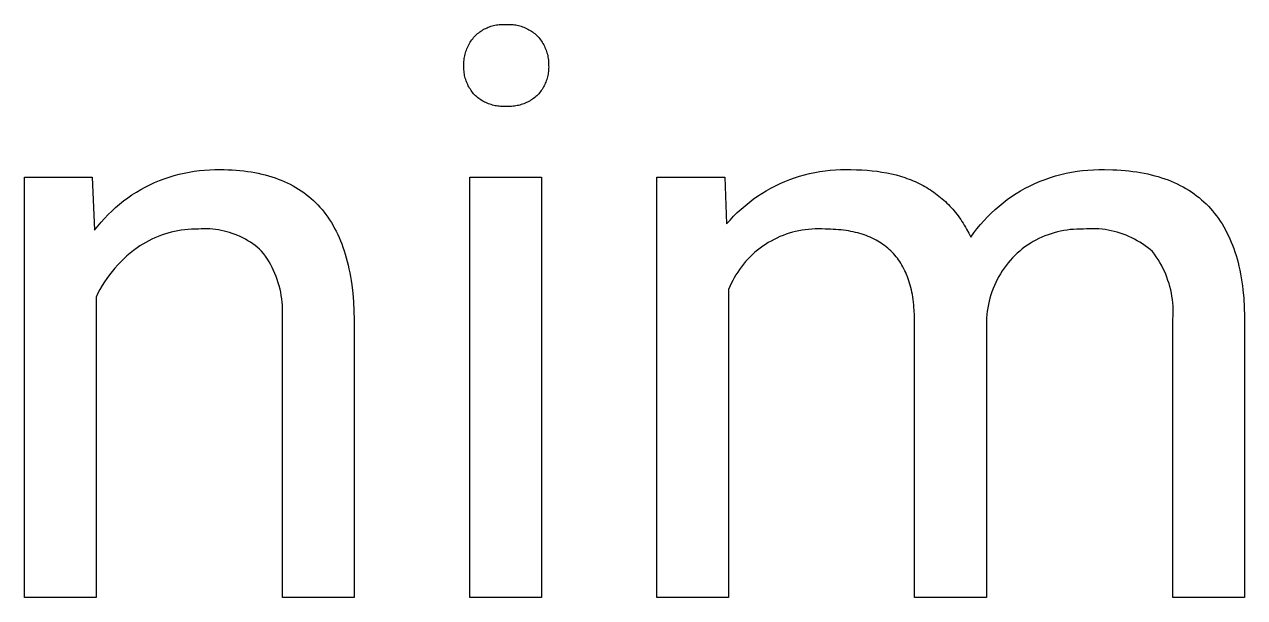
# Model space of a CAD drawing. Header units: millimetres. Extents: x 373 to 3451, y -552 to 1598.
# Drawn here: x 3266.38 to 3313.92, y -279.45 to -257.09 of the extents above; entities that cross this region are included whole.
import ezdxf

# ---------------------------------------------------------------- set-up
doc = ezdxf.new("R2010")
doc.units = ezdxf.units.MM
doc.header["$MEASUREMENT"] = 0
doc.layers.add('Domyślny', color=7, linetype='Continuous', true_color=0x000000)

msp = doc.modelspace()

# ---------------------------------------------------------------- linework, layer by layer
at = {"layer": 'Domyślny'}
for p, q in [((3284.353, -257.248), (3284.403, -257.225)), ((3284.403, -257.225), (3284.453, -257.204)), ((3284.453, -257.204), (3284.504, -257.184)), ((3284.504, -257.184), (3284.555, -257.167)), ((3284.555, -257.167), (3284.607, -257.151)), ((3284.607, -257.151), (3284.66, -257.137)), ((3284.66, -257.137), (3284.713, -257.125)), ((3284.713, -257.125), (3284.766, -257.115)), ((3284.766, -257.115), (3284.82, -257.107)), ((3284.82, -257.107), (3284.874, -257.1)), ((3284.874, -257.1), (3284.928, -257.096)), ((3284.928, -257.096), (3284.982, -257.093)), ((3284.982, -257.093), (3285.036, -257.092)), ((3285.036, -257.092), (3285.091, -257.093)), ((3285.091, -257.093), (3285.145, -257.096)), ((3285.145, -257.096), (3285.2, -257.094)), ((3285.2, -257.094), (3285.254, -257.093)), ((3285.254, -257.093), (3285.309, -257.093)), ((3285.309, -257.093), (3285.363, -257.096)), ((3285.363, -257.096), (3285.418, -257.101)), ((3285.418, -257.101), (3285.472, -257.107)), ((3285.472, -257.107), (3285.526, -257.116)), ((3285.526, -257.116), (3285.579, -257.126)), ((3285.579, -257.126), (3285.632, -257.138)), ((3285.632, -257.138), (3285.685, -257.152)), ((3285.685, -257.152), (3285.737, -257.168)), ((3285.737, -257.168), (3285.789, -257.185)), ((3285.789, -257.185), (3285.84, -257.204)), ((3285.84, -257.204), (3285.891, -257.225)), ((3285.891, -257.225), (3285.94, -257.248)), ((3283.777, -257.743), (3283.809, -257.697)), ((3283.809, -257.697), (3283.843, -257.651)), ((3283.843, -257.651), (3283.878, -257.607)), ((3283.878, -257.607), (3283.915, -257.564)), ((3283.915, -257.564), (3283.953, -257.525)), ((3283.953, -257.525), (3283.993, -257.488)), ((3283.993, -257.488), (3284.034, -257.453)), ((3284.034, -257.453), (3284.077, -257.419)), ((3284.077, -257.419), (3284.12, -257.386)), ((3284.12, -257.386), (3284.165, -257.355)), ((3284.165, -257.355), (3284.211, -257.326)), ((3284.211, -257.326), (3284.257, -257.298)), ((3284.257, -257.298), (3284.305, -257.272)), ((3284.305, -257.272), (3284.353, -257.248)), ((3285.94, -257.248), (3285.989, -257.273)), ((3285.989, -257.273), (3286.037, -257.299)), ((3286.037, -257.299), (3286.084, -257.326)), ((3286.084, -257.326), (3286.13, -257.356)), ((3286.13, -257.356), (3286.175, -257.387)), ((3286.175, -257.387), (3286.219, -257.419)), ((3286.219, -257.419), (3286.261, -257.453)), ((3286.261, -257.453), (3286.303, -257.489)), ((3286.303, -257.489), (3286.343, -257.525)), ((3286.343, -257.525), (3286.382, -257.564)), ((3286.382, -257.564), (3286.419, -257.606)), ((3286.419, -257.606), (3286.455, -257.651)), ((3286.455, -257.651), (3286.489, -257.696)), ((3286.489, -257.696), (3286.522, -257.743)), ((3283.564, -258.205), (3283.58, -258.15)), ((3283.58, -258.15), (3283.599, -258.097)), ((3283.599, -258.097), (3283.619, -258.044)), ((3283.619, -258.044), (3283.641, -257.992)), ((3283.641, -257.992), (3283.665, -257.94)), ((3283.665, -257.94), (3283.69, -257.89)), ((3283.69, -257.89), (3283.717, -257.84)), ((3283.717, -257.84), (3283.746, -257.791)), ((3283.746, -257.791), (3283.777, -257.743)), ((3286.522, -257.743), (3286.553, -257.79)), ((3286.553, -257.79), (3286.582, -257.839)), ((3286.582, -257.839), (3286.61, -257.888)), ((3286.61, -257.888), (3286.636, -257.939)), ((3286.636, -257.939), (3286.66, -257.99)), ((3286.66, -257.99), (3286.682, -258.043)), ((3286.682, -258.043), (3286.703, -258.096)), ((3286.703, -258.096), (3286.722, -258.149)), ((3286.722, -258.149), (3286.739, -258.204)), ((3283.499, -258.652), (3283.5, -258.595)), ((3283.5, -258.709), (3283.499, -258.652)), ((3283.5, -258.595), (3283.504, -258.539)), ((3283.504, -258.539), (3283.509, -258.482)), ((3283.509, -258.482), (3283.516, -258.426)), ((3283.516, -258.426), (3283.525, -258.37)), ((3283.525, -258.37), (3283.536, -258.315)), ((3283.536, -258.315), (3283.549, -258.259)), ((3283.549, -258.259), (3283.564, -258.205)), ((3286.739, -258.204), (3286.754, -258.258)), ((3286.754, -258.258), (3286.767, -258.314)), ((3286.767, -258.314), (3286.778, -258.369)), ((3286.778, -258.369), (3286.787, -258.426)), ((3286.787, -258.426), (3286.794, -258.482)), ((3286.794, -258.482), (3286.8, -258.538)), ((3286.8, -258.538), (3286.803, -258.595)), ((3286.803, -258.595), (3286.804, -258.652)), ((3286.804, -258.652), (3286.804, -258.709)), ((3283.499, -258.762), (3283.5, -258.709)), ((3283.5, -258.816), (3283.499, -258.762)), ((3283.503, -258.87), (3283.5, -258.816)), ((3283.507, -258.923), (3283.503, -258.87)), ((3283.514, -258.976), (3283.507, -258.923)), ((3283.522, -259.029), (3283.514, -258.976)), ((3283.531, -259.082), (3283.522, -259.029)), ((3283.543, -259.134), (3283.531, -259.082)), ((3286.771, -259.083), (3286.76, -259.135)), ((3286.781, -259.03), (3286.771, -259.083)), ((3286.79, -258.977), (3286.781, -259.03)), ((3286.796, -258.924), (3286.79, -258.977)), ((3286.801, -258.87), (3286.796, -258.924)), ((3286.804, -258.816), (3286.801, -258.87)), ((3286.804, -258.709), (3286.805, -258.763)), ((3286.805, -258.763), (3286.804, -258.816)), ((3283.556, -259.186), (3283.543, -259.134)), ((3283.572, -259.238), (3283.556, -259.186)), ((3283.588, -259.289), (3283.572, -259.238)), ((3283.607, -259.339), (3283.588, -259.289)), ((3283.627, -259.389), (3283.607, -259.339)), ((3283.649, -259.438), (3283.627, -259.389)), ((3283.672, -259.486), (3283.649, -259.438)), ((3283.697, -259.533), (3283.672, -259.486)), ((3283.724, -259.58), (3283.697, -259.533)), ((3283.752, -259.625), (3283.724, -259.58)), ((3286.576, -259.581), (3286.547, -259.626)), ((3286.603, -259.534), (3286.576, -259.581)), ((3286.628, -259.487), (3286.603, -259.534)), ((3286.652, -259.439), (3286.628, -259.487)), ((3286.674, -259.39), (3286.652, -259.439)), ((3286.695, -259.34), (3286.674, -259.39)), ((3286.713, -259.29), (3286.695, -259.34)), ((3286.731, -259.239), (3286.713, -259.29)), ((3286.746, -259.187), (3286.731, -259.239)), ((3286.76, -259.135), (3286.746, -259.187)), ((3283.782, -259.67), (3283.752, -259.625)), ((3283.813, -259.714), (3283.782, -259.67)), ((3283.845, -259.756), (3283.813, -259.714)), ((3283.879, -259.798), (3283.845, -259.756)), ((3283.915, -259.838), (3283.879, -259.798)), ((3283.954, -259.875), (3283.915, -259.838)), ((3283.994, -259.911), (3283.954, -259.875)), ((3284.036, -259.946), (3283.994, -259.911)), ((3284.079, -259.979), (3284.036, -259.946)), ((3284.123, -260.01), (3284.079, -259.979)), ((3284.167, -260.04), (3284.123, -260.01)), ((3284.213, -260.069), (3284.167, -260.04)), ((3284.26, -260.096), (3284.213, -260.069)), ((3286.081, -260.068), (3286.034, -260.095)), ((3286.127, -260.04), (3286.081, -260.068)), ((3286.173, -260.01), (3286.127, -260.04)), ((3286.217, -259.978), (3286.173, -260.01)), ((3286.26, -259.946), (3286.217, -259.978)), ((3286.302, -259.911), (3286.26, -259.946)), ((3286.343, -259.875), (3286.302, -259.911)), ((3286.382, -259.838), (3286.343, -259.875)), ((3286.418, -259.798), (3286.382, -259.838)), ((3286.452, -259.757), (3286.418, -259.798)), ((3286.485, -259.714), (3286.452, -259.757)), ((3286.517, -259.671), (3286.485, -259.714)), ((3286.547, -259.626), (3286.517, -259.671)), ((3284.308, -260.121), (3284.26, -260.096)), ((3284.357, -260.145), (3284.308, -260.121)), ((3284.406, -260.167), (3284.357, -260.145)), ((3284.456, -260.187), (3284.406, -260.167)), ((3284.507, -260.206), (3284.456, -260.187)), ((3284.558, -260.223), (3284.507, -260.206)), ((3284.61, -260.238), (3284.558, -260.223)), ((3284.662, -260.251), (3284.61, -260.238)), ((3284.715, -260.263), (3284.662, -260.251)), ((3284.768, -260.272), (3284.715, -260.263)), ((3284.822, -260.28), (3284.768, -260.272)), ((3284.875, -260.286), (3284.822, -260.28)), ((3284.929, -260.291), (3284.875, -260.286)), ((3284.983, -260.293), (3284.929, -260.291)), ((3285.037, -260.294), (3284.983, -260.293)), ((3285.091, -260.293), (3285.037, -260.294)), ((3285.145, -260.29), (3285.091, -260.293)), ((3285.199, -260.292), (3285.145, -260.29)), ((3285.253, -260.294), (3285.199, -260.292)), ((3285.308, -260.293), (3285.253, -260.294)), ((3285.362, -260.29), (3285.308, -260.293)), ((3285.416, -260.286), (3285.362, -260.29)), ((3285.47, -260.28), (3285.416, -260.286)), ((3285.524, -260.272), (3285.47, -260.28)), ((3285.577, -260.262), (3285.524, -260.272)), ((3285.63, -260.25), (3285.577, -260.262)), ((3285.683, -260.237), (3285.63, -260.25)), ((3285.735, -260.222), (3285.683, -260.237)), ((3285.786, -260.205), (3285.735, -260.222)), ((3285.837, -260.186), (3285.786, -260.205)), ((3285.888, -260.166), (3285.837, -260.186)), ((3285.937, -260.144), (3285.888, -260.166)), ((3285.986, -260.121), (3285.937, -260.144)), ((3286.034, -260.095), (3285.986, -260.121)), ((3272.207, -262.988), (3272.401, -262.935)), ((3272.401, -262.935), (3272.597, -262.889)), ((3272.597, -262.889), (3272.795, -262.85)), ((3272.795, -262.85), (3272.993, -262.818)), ((3272.993, -262.818), (3273.193, -262.792)), ((3273.193, -262.792), (3273.394, -262.773)), ((3273.394, -262.773), (3273.595, -262.761)), ((3273.595, -262.761), (3273.796, -262.755)), ((3273.796, -262.755), (3273.998, -262.757)), ((3273.998, -262.757), (3274.158, -262.758)), ((3274.158, -262.758), (3274.316, -262.763)), ((3274.316, -262.763), (3274.472, -262.77)), ((3274.472, -262.77), (3274.625, -262.78)), ((3274.625, -262.78), (3274.775, -262.793)), ((3274.775, -262.793), (3274.923, -262.808)), ((3274.923, -262.808), (3275.069, -262.827)), ((3275.069, -262.827), (3275.212, -262.849)), ((3275.212, -262.849), (3275.352, -262.873)), ((3275.352, -262.873), (3275.49, -262.9)), ((3275.49, -262.9), (3275.626, -262.93)), ((3275.626, -262.93), (3275.759, -262.963)), ((3296.778, -262.955), (3296.974, -262.906)), ((3296.974, -262.906), (3297.173, -262.864)), ((3297.173, -262.864), (3297.372, -262.828)), ((3297.372, -262.828), (3297.573, -262.799)), ((3297.573, -262.799), (3297.775, -262.777)), ((3297.775, -262.777), (3297.977, -262.762)), ((3297.977, -262.762), (3298.18, -262.753)), ((3298.18, -262.753), (3298.383, -262.752)), ((3298.383, -262.752), (3298.585, -262.757)), ((3298.585, -262.757), (3298.797, -262.759)), ((3298.797, -262.759), (3299.005, -262.767)), ((3299.005, -262.767), (3299.209, -262.78)), ((3299.209, -262.78), (3299.408, -262.798)), ((3299.408, -262.798), (3299.603, -262.821)), ((3299.603, -262.821), (3299.793, -262.85)), ((3299.793, -262.85), (3299.98, -262.883)), ((3299.98, -262.883), (3300.162, -262.922)), ((3300.162, -262.922), (3300.34, -262.965)), ((3306.763, -262.947), (3306.971, -262.898)), ((3306.971, -262.898), (3307.181, -262.856)), ((3307.181, -262.856), (3307.392, -262.821)), ((3307.392, -262.821), (3307.604, -262.794)), ((3307.604, -262.794), (3307.816, -262.774)), ((3307.816, -262.774), (3308.03, -262.761)), ((3308.03, -262.761), (3308.243, -262.755)), ((3308.243, -262.755), (3308.457, -262.757)), ((3308.457, -262.757), (3308.788, -262.762)), ((3308.788, -262.762), (3308.949, -262.769)), ((3308.949, -262.769), (3309.108, -262.779)), ((3309.108, -262.779), (3309.265, -262.792)), ((3309.265, -262.792), (3309.418, -262.807)), ((3309.418, -262.807), (3309.57, -262.825)), ((3309.57, -262.825), (3309.718, -262.846)), ((3309.718, -262.846), (3309.864, -262.87)), ((3309.864, -262.87), (3310.008, -262.896)), ((3310.008, -262.896), (3310.149, -262.926)), ((3310.149, -262.926), (3310.287, -262.958)), ((3266.375, -279.448), (3266.375, -263.047)), ((3266.375, -263.047), (3269.017, -263.047)), ((3269.017, -263.047), (3269.108, -265.12)), ((3271.087, -263.438), (3271.267, -263.347)), ((3271.267, -263.347), (3271.45, -263.263)), ((3271.45, -263.263), (3271.635, -263.184)), ((3271.635, -263.184), (3271.824, -263.112)), ((3271.824, -263.112), (3272.014, -263.047)), ((3272.014, -263.047), (3272.207, -262.988)), ((3275.759, -262.963), (3275.889, -262.999)), ((3275.889, -262.999), (3276.017, -263.037)), ((3276.017, -263.037), (3276.143, -263.079)), ((3276.143, -263.079), (3276.266, -263.123)), ((3276.266, -263.123), (3276.386, -263.171)), ((3276.386, -263.171), (3276.504, -263.221)), ((3276.504, -263.221), (3276.619, -263.274)), ((3276.619, -263.274), (3276.732, -263.329)), ((3276.732, -263.329), (3276.843, -263.388)), ((3276.843, -263.388), (3276.951, -263.45)), ((3283.727, -279.448), (3283.727, -263.047)), ((3283.727, -263.047), (3286.52, -263.047)), ((3286.52, -263.047), (3286.52, -279.448)), ((3291.022, -279.448), (3291.022, -263.047)), ((3291.022, -263.047), (3293.664, -263.047)), ((3293.664, -263.047), (3293.739, -264.877)), ((3295.461, -263.479), (3295.641, -263.386)), ((3295.641, -263.386), (3295.824, -263.298)), ((3295.824, -263.298), (3296.01, -263.217)), ((3296.01, -263.217), (3296.199, -263.142)), ((3296.199, -263.142), (3296.389, -263.073)), ((3296.389, -263.073), (3296.583, -263.011)), ((3296.583, -263.011), (3296.778, -262.955)), ((3300.34, -262.965), (3300.513, -263.014)), ((3300.513, -263.014), (3300.683, -263.068)), ((3300.683, -263.068), (3300.766, -263.097)), ((3300.766, -263.097), (3300.848, -263.127)), ((3300.848, -263.127), (3300.928, -263.159)), ((3300.928, -263.159), (3301.008, -263.192)), ((3301.008, -263.192), (3301.087, -263.226)), ((3301.087, -263.226), (3301.165, -263.261)), ((3301.165, -263.261), (3301.241, -263.298)), ((3301.241, -263.298), (3301.317, -263.336)), ((3301.317, -263.336), (3301.391, -263.375)), ((3301.391, -263.375), (3301.465, -263.416)), ((3305.371, -263.484), (3305.561, -263.387)), ((3305.561, -263.387), (3305.755, -263.296)), ((3305.755, -263.296), (3305.951, -263.213)), ((3305.951, -263.213), (3306.151, -263.136)), ((3306.151, -263.136), (3306.353, -263.066)), ((3306.353, -263.066), (3306.557, -263.003)), ((3306.557, -263.003), (3306.763, -262.947)), ((3310.287, -262.958), (3310.423, -262.993)), ((3310.423, -262.993), (3310.556, -263.03)), ((3310.556, -263.03), (3310.686, -263.071)), ((3310.686, -263.071), (3310.814, -263.114)), ((3310.814, -263.114), (3310.94, -263.16)), ((3310.94, -263.16), (3311.062, -263.209)), ((3311.062, -263.209), (3311.183, -263.26)), ((3311.183, -263.26), (3311.3, -263.315)), ((3311.3, -263.315), (3311.415, -263.372)), ((3311.415, -263.372), (3311.528, -263.432)), ((3270.24, -263.98), (3270.402, -263.86)), ((3270.402, -263.86), (3270.568, -263.746)), ((3270.568, -263.746), (3270.737, -263.637)), ((3270.737, -263.637), (3270.911, -263.535)), ((3270.911, -263.535), (3271.087, -263.438)), ((3276.951, -263.45), (3277.056, -263.514)), ((3277.056, -263.514), (3277.159, -263.581)), ((3277.159, -263.581), (3277.259, -263.651)), ((3277.259, -263.651), (3277.357, -263.724)), ((3277.357, -263.724), (3277.453, -263.8)), ((3277.453, -263.8), (3277.546, -263.879)), ((3277.546, -263.879), (3277.636, -263.961)), ((3294.776, -263.913), (3294.942, -263.796)), ((3294.942, -263.796), (3295.112, -263.684)), ((3295.112, -263.684), (3295.285, -263.579)), ((3295.285, -263.579), (3295.461, -263.479)), ((3301.465, -263.416), (3301.537, -263.458)), ((3301.537, -263.458), (3301.608, -263.501)), ((3301.608, -263.501), (3301.679, -263.545)), ((3301.679, -263.545), (3301.748, -263.591)), ((3301.748, -263.591), (3301.816, -263.638)), ((3301.816, -263.638), (3301.883, -263.686)), ((3301.883, -263.686), (3301.949, -263.735)), ((3301.949, -263.735), (3302.014, -263.786)), ((3302.014, -263.786), (3302.078, -263.838)), ((3302.078, -263.838), (3302.14, -263.892)), ((3304.677, -263.925), (3304.845, -263.806)), ((3304.845, -263.806), (3305.017, -263.693)), ((3305.017, -263.693), (3305.192, -263.585)), ((3305.192, -263.585), (3305.371, -263.484)), ((3311.528, -263.432), (3311.638, -263.494)), ((3311.638, -263.494), (3311.745, -263.56)), ((3311.745, -263.56), (3311.85, -263.628)), ((3311.85, -263.628), (3311.952, -263.699)), ((3311.952, -263.699), (3312.052, -263.773)), ((3312.052, -263.773), (3312.149, -263.85)), ((3312.149, -263.85), (3312.243, -263.929)), ((3269.78, -264.371), (3269.928, -264.235)), ((3269.928, -264.235), (3270.082, -264.105)), ((3270.082, -264.105), (3270.24, -263.98)), ((3277.636, -263.961), (3277.724, -264.045)), ((3277.724, -264.045), (3277.809, -264.132)), ((3277.809, -264.132), (3277.892, -264.222)), ((3277.892, -264.222), (3277.972, -264.316)), ((3277.972, -264.316), (3278.05, -264.411)), ((3294.155, -264.434), (3294.304, -264.296)), ((3294.304, -264.296), (3294.457, -264.163)), ((3294.457, -264.163), (3294.615, -264.035)), ((3294.615, -264.035), (3294.776, -263.913)), ((3302.14, -263.892), (3302.202, -263.946)), ((3302.202, -263.946), (3302.263, -264.002)), ((3302.263, -264.002), (3302.322, -264.06)), ((3302.322, -264.06), (3302.381, -264.118)), ((3302.381, -264.118), (3302.438, -264.178)), ((3302.438, -264.178), (3302.494, -264.239)), ((3302.494, -264.239), (3302.55, -264.302)), ((3302.55, -264.302), (3302.604, -264.365)), ((3304.048, -264.454), (3304.199, -264.314)), ((3304.199, -264.314), (3304.354, -264.179)), ((3304.354, -264.179), (3304.513, -264.049)), ((3304.513, -264.049), (3304.677, -263.925)), ((3312.243, -263.929), (3312.335, -264.012)), ((3312.335, -264.012), (3312.424, -264.097)), ((3312.424, -264.097), (3312.511, -264.185)), ((3312.511, -264.185), (3312.595, -264.275)), ((3312.595, -264.275), (3312.676, -264.369)), ((3269.232, -264.961), (3269.361, -264.807)), ((3269.361, -264.807), (3269.496, -264.657)), ((3269.496, -264.657), (3269.635, -264.511)), ((3269.635, -264.511), (3269.78, -264.371)), ((3278.05, -264.411), (3278.126, -264.51)), ((3278.126, -264.51), (3278.198, -264.612)), ((3278.198, -264.612), (3278.269, -264.716)), ((3278.269, -264.716), (3278.337, -264.824)), ((3278.337, -264.824), (3278.402, -264.934)), ((3293.739, -264.877), (3293.873, -264.725)), ((3293.873, -264.725), (3294.012, -264.577)), ((3294.012, -264.577), (3294.155, -264.434)), ((3302.604, -264.365), (3302.657, -264.43)), ((3302.657, -264.43), (3302.709, -264.497)), ((3302.709, -264.497), (3302.76, -264.564)), ((3302.76, -264.564), (3302.81, -264.633)), ((3302.81, -264.633), (3302.859, -264.703)), ((3302.859, -264.703), (3302.906, -264.774)), ((3302.906, -264.774), (3302.953, -264.847)), ((3303.626, -264.903), (3303.762, -264.749)), ((3303.762, -264.749), (3303.903, -264.599)), ((3303.903, -264.599), (3304.048, -264.454)), ((3312.676, -264.369), (3312.755, -264.465)), ((3312.755, -264.465), (3312.832, -264.564)), ((3312.832, -264.564), (3312.906, -264.665)), ((3312.906, -264.665), (3312.977, -264.77)), ((3312.977, -264.77), (3313.045, -264.877)), ((3269.108, -265.12), (3269.232, -264.961)), ((3271.839, -265.274), (3271.712, -265.317)), ((3271.966, -265.235), (3271.839, -265.274)), ((3272.095, -265.2), (3271.966, -265.235)), ((3272.225, -265.17), (3272.095, -265.2)), ((3272.356, -265.143), (3272.225, -265.17)), ((3272.488, -265.122), (3272.356, -265.143)), ((3272.621, -265.104), (3272.488, -265.122)), ((3272.754, -265.091), (3272.621, -265.104)), ((3272.887, -265.083), (3272.754, -265.091)), ((3273.02, -265.079), (3272.887, -265.083)), ((3273.154, -265.079), (3273.02, -265.079)), ((3273.266, -265.072), (3273.154, -265.079)), ((3273.377, -265.068), (3273.266, -265.072)), ((3273.489, -265.068), (3273.377, -265.068)), ((3273.601, -265.072), (3273.489, -265.068)), ((3273.713, -265.08), (3273.601, -265.072)), ((3273.824, -265.092), (3273.713, -265.08)), ((3273.935, -265.108), (3273.824, -265.092)), ((3274.045, -265.128), (3273.935, -265.108)), ((3274.155, -265.151), (3274.045, -265.128)), ((3274.263, -265.178), (3274.155, -265.151)), ((3274.371, -265.209), (3274.263, -265.178)), ((3274.477, -265.244), (3274.371, -265.209)), ((3274.582, -265.282), (3274.477, -265.244)), ((3274.686, -265.324), (3274.582, -265.282)), ((3278.402, -264.934), (3278.465, -265.047)), ((3278.465, -265.047), (3278.525, -265.163)), ((3278.525, -265.163), (3278.583, -265.282)), ((3278.583, -265.282), (3278.638, -265.403)), ((3296.057, -265.278), (3295.937, -265.322)), ((3296.179, -265.238), (3296.057, -265.278)), ((3296.303, -265.202), (3296.179, -265.238)), ((3296.427, -265.17), (3296.303, -265.202)), ((3296.552, -265.142), (3296.427, -265.17)), ((3296.678, -265.119), (3296.552, -265.142)), ((3296.805, -265.1), (3296.678, -265.119)), ((3296.933, -265.086), (3296.805, -265.1)), ((3297.061, -265.076), (3296.933, -265.086)), ((3297.189, -265.07), (3297.061, -265.076)), ((3297.317, -265.069), (3297.189, -265.07)), ((3297.446, -265.072), (3297.317, -265.069)), ((3297.574, -265.079), (3297.446, -265.072)), ((3297.788, -265.083), (3297.574, -265.079)), ((3297.893, -265.087), (3297.788, -265.083)), ((3297.996, -265.093), (3297.893, -265.087)), ((3298.098, -265.101), (3297.996, -265.093)), ((3298.197, -265.111), (3298.098, -265.101)), ((3298.295, -265.122), (3298.197, -265.111)), ((3298.391, -265.135), (3298.295, -265.122)), ((3298.486, -265.15), (3298.391, -265.135)), ((3298.579, -265.167), (3298.486, -265.15)), ((3298.67, -265.185), (3298.579, -265.167)), ((3298.759, -265.205), (3298.67, -265.185)), ((3298.847, -265.227), (3298.759, -265.205)), ((3298.933, -265.251), (3298.847, -265.227)), ((3299.017, -265.276), (3298.933, -265.251)), ((3299.1, -265.303), (3299.017, -265.276)), ((3299.181, -265.332), (3299.1, -265.303)), ((3302.953, -264.847), (3302.999, -264.921)), ((3302.999, -264.921), (3303.043, -264.996)), ((3303.043, -264.996), (3303.087, -265.073)), ((3303.087, -265.073), (3303.171, -265.23)), ((3303.171, -265.23), (3303.25, -265.392)), ((3303.25, -265.392), (3303.37, -265.225)), ((3303.37, -265.225), (3303.495, -265.062)), ((3303.495, -265.062), (3303.626, -264.903)), ((3306.262, -265.298), (3306.142, -265.343)), ((3306.383, -265.256), (3306.262, -265.298)), ((3306.505, -265.219), (3306.383, -265.256)), ((3306.629, -265.186), (3306.505, -265.219)), ((3306.753, -265.157), (3306.629, -265.186)), ((3306.879, -265.133), (3306.753, -265.157)), ((3307.005, -265.113), (3306.879, -265.133)), ((3307.132, -265.097), (3307.005, -265.113)), ((3307.259, -265.086), (3307.132, -265.097)), ((3307.387, -265.079), (3307.259, -265.086)), ((3307.515, -265.077), (3307.387, -265.079)), ((3307.643, -265.079), (3307.515, -265.077)), ((3307.764, -265.069), (3307.643, -265.079)), ((3307.885, -265.063), (3307.764, -265.069)), ((3308.006, -265.062), (3307.885, -265.063)), ((3308.127, -265.064), (3308.006, -265.062)), ((3308.248, -265.071), (3308.127, -265.064)), ((3308.369, -265.082), (3308.248, -265.071)), ((3308.489, -265.097), (3308.369, -265.082)), ((3308.608, -265.116), (3308.489, -265.097)), ((3308.727, -265.139), (3308.608, -265.116)), ((3308.845, -265.167), (3308.727, -265.139)), ((3308.962, -265.198), (3308.845, -265.167)), ((3309.078, -265.234), (3308.962, -265.198)), ((3309.193, -265.273), (3309.078, -265.234)), ((3309.306, -265.317), (3309.193, -265.273)), ((3313.045, -264.877), (3313.111, -264.988)), ((3313.111, -264.988), (3313.175, -265.1)), ((3313.175, -265.1), (3313.236, -265.216)), ((3313.236, -265.216), (3313.294, -265.335)), ((3270.878, -265.734), (3270.767, -265.809)), ((3270.991, -265.663), (3270.878, -265.734)), ((3271.106, -265.595), (3270.991, -265.663)), ((3271.223, -265.532), (3271.106, -265.595)), ((3271.343, -265.472), (3271.223, -265.532)), ((3271.464, -265.416), (3271.343, -265.472)), ((3271.587, -265.365), (3271.464, -265.416)), ((3271.712, -265.317), (3271.587, -265.365)), ((3274.788, -265.37), (3274.686, -265.324)), ((3274.889, -265.419), (3274.788, -265.37)), ((3274.988, -265.472), (3274.889, -265.419)), ((3275.085, -265.528), (3274.988, -265.472)), ((3275.18, -265.587), (3275.085, -265.528)), ((3275.272, -265.649), (3275.18, -265.587)), ((3275.363, -265.715), (3275.272, -265.649)), ((3275.451, -265.784), (3275.363, -265.715)), ((3275.537, -265.856), (3275.451, -265.784)), ((3278.638, -265.403), (3278.691, -265.528)), ((3278.691, -265.528), (3278.741, -265.655)), ((3278.741, -265.655), (3278.789, -265.785)), ((3278.789, -265.785), (3278.834, -265.918)), ((3295.147, -265.745), (3295.043, -265.821)), ((3295.253, -265.673), (3295.147, -265.745)), ((3295.362, -265.605), (3295.253, -265.673)), ((3295.473, -265.541), (3295.362, -265.605)), ((3295.586, -265.48), (3295.473, -265.541)), ((3295.701, -265.424), (3295.586, -265.48)), ((3295.818, -265.371), (3295.701, -265.424)), ((3295.937, -265.322), (3295.818, -265.371)), ((3299.26, -265.363), (3299.181, -265.332)), ((3299.337, -265.395), (3299.26, -265.363)), ((3299.413, -265.43), (3299.337, -265.395)), ((3299.487, -265.465), (3299.413, -265.43)), ((3299.56, -265.503), (3299.487, -265.465)), ((3299.63, -265.543), (3299.56, -265.503)), ((3299.699, -265.584), (3299.63, -265.543)), ((3299.767, -265.627), (3299.699, -265.584)), ((3299.832, -265.671), (3299.767, -265.627)), ((3299.896, -265.718), (3299.832, -265.671)), ((3299.958, -265.766), (3299.896, -265.718)), ((3300.019, -265.816), (3299.958, -265.766)), ((3305.36, -265.774), (3305.258, -265.851)), ((3305.465, -265.701), (3305.36, -265.774)), ((3305.572, -265.632), (3305.465, -265.701)), ((3305.682, -265.566), (3305.572, -265.632)), ((3305.794, -265.505), (3305.682, -265.566)), ((3305.908, -265.447), (3305.794, -265.505)), ((3306.024, -265.393), (3305.908, -265.447)), ((3306.142, -265.343), (3306.024, -265.393)), ((3309.417, -265.364), (3309.306, -265.317)), ((3309.527, -265.415), (3309.417, -265.364)), ((3309.635, -265.47), (3309.527, -265.415)), ((3309.741, -265.528), (3309.635, -265.47)), ((3309.845, -265.591), (3309.741, -265.528)), ((3309.947, -265.656), (3309.845, -265.591)), ((3310.046, -265.726), (3309.947, -265.656)), ((3310.143, -265.798), (3310.046, -265.726)), ((3313.294, -265.335), (3313.35, -265.456)), ((3313.35, -265.456), (3313.403, -265.58)), ((3313.403, -265.58), (3313.454, -265.707)), ((3313.454, -265.707), (3313.502, -265.837)), ((3270.248, -266.237), (3270.127, -266.354)), ((3270.372, -266.123), (3270.248, -266.237)), ((3270.5, -266.014), (3270.372, -266.123)), ((3270.632, -265.91), (3270.5, -266.014)), ((3270.767, -265.809), (3270.632, -265.91)), ((3275.62, -265.931), (3275.537, -265.856)), ((3275.698, -266.032), (3275.62, -265.931)), ((3275.772, -266.137), (3275.698, -266.032)), ((3275.842, -266.244), (3275.772, -266.137)), ((3275.909, -266.353), (3275.842, -266.244)), ((3278.834, -265.918), (3278.877, -266.054)), ((3278.877, -266.054), (3278.917, -266.193)), ((3278.917, -266.193), (3278.955, -266.335)), ((3294.566, -266.249), (3294.48, -266.344)), ((3294.656, -266.157), (3294.566, -266.249)), ((3294.748, -266.068), (3294.656, -266.157)), ((3294.843, -265.982), (3294.748, -266.068)), ((3294.942, -265.9), (3294.843, -265.982)), ((3295.043, -265.821), (3294.942, -265.9)), ((3300.077, -265.867), (3300.019, -265.816)), ((3300.134, -265.921), (3300.077, -265.867)), ((3300.19, -265.976), (3300.134, -265.921)), ((3300.243, -266.033), (3300.19, -265.976)), ((3300.295, -266.092), (3300.243, -266.033)), ((3300.346, -266.152), (3300.295, -266.092)), ((3300.394, -266.214), (3300.346, -266.152)), ((3300.441, -266.278), (3300.394, -266.214)), ((3304.878, -266.198), (3304.792, -266.295)), ((3304.968, -266.105), (3304.878, -266.198)), ((3305.061, -266.015), (3304.968, -266.105)), ((3305.158, -265.931), (3305.061, -266.015)), ((3305.258, -265.851), (3305.158, -265.931)), ((3310.237, -265.874), (3310.143, -265.798)), ((3310.329, -265.953), (3310.237, -265.874)), ((3310.407, -266.056), (3310.329, -265.953)), ((3310.481, -266.16), (3310.407, -266.056)), ((3310.551, -266.268), (3310.481, -266.16)), ((3313.502, -265.837), (3313.547, -265.969)), ((3313.547, -265.969), (3313.59, -266.104)), ((3313.59, -266.104), (3313.63, -266.242)), ((3313.63, -266.242), (3313.668, -266.383)), ((3269.791, -266.73), (3269.688, -266.863)), ((3269.899, -266.601), (3269.791, -266.73)), ((3270.011, -266.476), (3269.899, -266.601)), ((3270.127, -266.354), (3270.011, -266.476)), ((3275.972, -266.464), (3275.909, -266.353)), ((3276.032, -266.577), (3275.972, -266.464)), ((3276.088, -266.692), (3276.032, -266.577)), ((3276.139, -266.809), (3276.088, -266.692)), ((3278.955, -266.335), (3278.99, -266.48)), ((3278.99, -266.48), (3279.023, -266.627)), ((3279.023, -266.627), (3279.053, -266.777)), ((3294.242, -266.647), (3294.17, -266.753)), ((3294.318, -266.543), (3294.242, -266.647)), ((3294.397, -266.442), (3294.318, -266.543)), ((3294.48, -266.344), (3294.397, -266.442)), ((3300.486, -266.344), (3300.441, -266.278)), ((3300.53, -266.411), (3300.486, -266.344)), ((3300.571, -266.481), (3300.53, -266.411)), ((3300.611, -266.552), (3300.571, -266.481)), ((3300.65, -266.624), (3300.611, -266.552)), ((3300.686, -266.699), (3300.65, -266.624)), ((3300.721, -266.775), (3300.686, -266.699)), ((3304.48, -266.708), (3304.411, -266.818)), ((3304.552, -266.601), (3304.48, -266.708)), ((3304.629, -266.496), (3304.552, -266.601)), ((3304.708, -266.394), (3304.629, -266.496)), ((3304.792, -266.295), (3304.708, -266.394)), ((3310.618, -266.377), (3310.551, -266.268)), ((3310.681, -266.489), (3310.618, -266.377)), ((3310.74, -266.602), (3310.681, -266.489)), ((3310.795, -266.718), (3310.74, -266.602)), ((3310.847, -266.836), (3310.795, -266.718)), ((3313.668, -266.383), (3313.703, -266.527)), ((3313.703, -266.527), (3313.735, -266.673)), ((3313.735, -266.673), (3313.765, -266.822)), ((3269.495, -267.138), (3269.405, -267.281)), ((3269.589, -266.999), (3269.495, -267.138)), ((3269.688, -266.863), (3269.589, -266.999)), ((3276.187, -266.928), (3276.139, -266.809)), ((3276.231, -267.048), (3276.187, -266.928)), ((3276.27, -267.17), (3276.231, -267.048)), ((3276.306, -267.293), (3276.27, -267.17)), ((3279.053, -266.777), (3279.081, -266.93)), ((3279.081, -266.93), (3279.106, -267.086)), ((3279.106, -267.086), (3279.129, -267.245)), ((3293.918, -267.2), (3293.865, -267.317)), ((3293.975, -267.085), (3293.918, -267.2)), ((3294.036, -266.972), (3293.975, -267.085)), ((3294.101, -266.861), (3294.036, -266.972)), ((3294.17, -266.753), (3294.101, -266.861)), ((3300.754, -266.853), (3300.721, -266.775)), ((3300.786, -266.933), (3300.754, -266.853)), ((3300.816, -267.014), (3300.786, -266.933)), ((3300.844, -267.097), (3300.816, -267.014)), ((3300.87, -267.182), (3300.844, -267.097)), ((3300.895, -267.269), (3300.87, -267.182)), ((3304.227, -267.16), (3304.173, -267.278)), ((3304.284, -267.044), (3304.227, -267.16)), ((3304.346, -266.93), (3304.284, -267.044)), ((3304.411, -266.818), (3304.346, -266.93)), ((3310.894, -266.955), (3310.847, -266.836)), ((3310.937, -267.076), (3310.894, -266.955)), ((3310.977, -267.198), (3310.937, -267.076)), ((3311.012, -267.321), (3310.977, -267.198)), ((3313.765, -266.822), (3313.793, -266.974)), ((3313.793, -266.974), (3313.817, -267.129)), ((3313.817, -267.129), (3313.84, -267.286)), ((3269.241, -267.575), (3269.167, -267.726)), ((3269.321, -267.427), (3269.241, -267.575)), ((3269.405, -267.281), (3269.321, -267.427)), ((3276.337, -267.417), (3276.306, -267.293)), ((3276.364, -267.542), (3276.337, -267.417)), ((3276.387, -267.668), (3276.364, -267.542)), ((3276.406, -267.794), (3276.387, -267.668)), ((3279.129, -267.245), (3279.167, -267.572)), ((3279.167, -267.572), (3279.195, -267.909)), ((3293.865, -267.317), (3293.816, -267.435)), ((3293.816, -267.435), (3293.816, -279.448)), ((3300.918, -267.357), (3300.895, -267.269)), ((3300.939, -267.448), (3300.918, -267.357)), ((3300.959, -267.54), (3300.939, -267.448)), ((3300.977, -267.633), (3300.959, -267.54)), ((3300.993, -267.729), (3300.977, -267.633)), ((3304.037, -267.642), (3304, -267.766)), ((3304.079, -267.519), (3304.037, -267.642)), ((3304.124, -267.398), (3304.079, -267.519)), ((3304.173, -267.278), (3304.124, -267.398)), ((3311.043, -267.445), (3311.012, -267.321)), ((3311.069, -267.571), (3311.043, -267.445)), ((3311.092, -267.697), (3311.069, -267.571)), ((3313.84, -267.286), (3313.859, -267.447)), ((3313.859, -267.447), (3313.891, -267.776)), ((3269.167, -267.726), (3269.167, -279.448)), ((3276.421, -267.921), (3276.406, -267.794)), ((3276.431, -268.049), (3276.421, -267.921)), ((3276.437, -268.177), (3276.431, -268.049)), ((3279.195, -267.909), (3279.213, -268.259)), ((3301.007, -267.826), (3300.993, -267.729)), ((3301.02, -267.925), (3301.007, -267.826)), ((3301.031, -268.026), (3301.02, -267.925)), ((3301.04, -268.128), (3301.031, -268.026)), ((3301.048, -268.232), (3301.04, -268.128)), ((3303.915, -268.145), (3303.896, -268.273)), ((3303.939, -268.018), (3303.915, -268.145)), ((3303.968, -267.891), (3303.939, -268.018)), ((3304, -267.766), (3303.968, -267.891)), ((3311.11, -267.824), (3311.092, -267.697)), ((3311.124, -267.952), (3311.11, -267.824)), ((3311.134, -268.079), (3311.124, -267.952)), ((3311.139, -268.208), (3311.134, -268.079)), ((3313.891, -267.776), (3313.912, -268.116)), ((3313.912, -268.116), (3313.923, -268.467)), ((3276.429, -268.56), (3276.436, -268.433)), ((3276.429, -279.448), (3276.429, -268.56)), ((3276.436, -268.433), (3276.438, -268.305)), ((3276.438, -268.305), (3276.437, -268.177)), ((3279.213, -268.259), (3279.22, -268.619)), ((3279.22, -268.619), (3279.22, -279.448)), ((3301.058, -268.446), (3301.048, -268.232)), ((3301.062, -268.667), (3301.058, -268.446)), ((3303.88, -268.402), (3303.869, -268.531)), ((3303.869, -268.531), (3303.869, -279.448)), ((3303.896, -268.273), (3303.88, -268.402)), ((3311.129, -268.592), (3311.136, -268.464)), ((3311.129, -279.448), (3311.129, -268.592)), ((3311.136, -268.464), (3311.14, -268.336)), ((3311.14, -268.336), (3311.139, -268.208)), ((3313.923, -268.467), (3313.923, -279.448)), ((3301.062, -279.448), (3301.062, -268.667)), ((3269.167, -279.448), (3266.375, -279.448)), ((3279.22, -279.448), (3276.429, -279.448)), ((3286.52, -279.448), (3283.727, -279.448)), ((3293.816, -279.448), (3291.022, -279.448)), ((3303.869, -279.448), (3301.062, -279.448)), ((3313.923, -279.448), (3311.129, -279.448))]:
    msp.add_line(p, q, dxfattribs=at)

doc.saveas('drawing.dxf')
